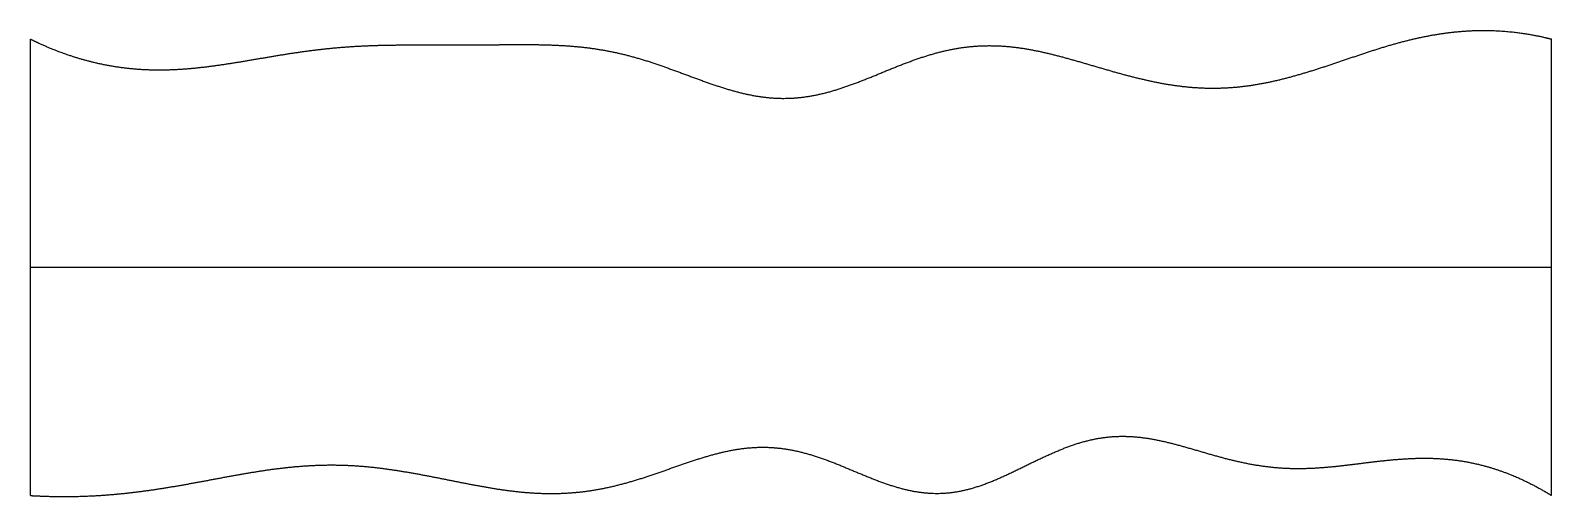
# Model space of a CAD drawing. Header units: millimetres. Extents: x 0 to 10, y 0 to 3.1.
import ezdxf

# ---------------------------------------------------------------- set-up
doc = ezdxf.new("R2010")
doc.units = ezdxf.units.MM
doc.layers.get('0').update_dxf_attribs({"linetype": 'CONTINUOUS'})

msp = doc.modelspace()

# ---------------------------------------------------------------- linework, layer by layer
for points in [[(0, 3), (0.04, 2.98), (0.12, 2.943), (0.239, 2.895), (0.399, 2.846), (0.599, 2.808), (0.799, 2.793), (0.999, 2.799), (1.199, 2.821), (1.399, 2.853), (1.6, 2.889), (1.801, 2.921), (2.002, 2.945), (2.203, 2.958), (2.404, 2.962), (2.605, 2.962), (2.807, 2.961), (3.008, 2.962), (3.21, 2.965), (3.411, 2.964), (3.612, 2.953), (3.813, 2.924), (4.014, 2.873), (4.213, 2.803), (4.413, 2.726), (4.611, 2.657), (4.809, 2.611), (5.007, 2.602), (5.204, 2.633), (5.401, 2.697), (5.598, 2.78), (5.796, 2.862), (5.994, 2.926), (6.194, 2.96), (6.394, 2.961), (6.596, 2.932), (6.797, 2.881), (6.999, 2.821), (7.201, 2.761), (7.403, 2.712), (7.604, 2.68), (7.804, 2.672), (8.003, 2.687), (8.201, 2.726), (8.399, 2.782), (8.597, 2.848), (8.795, 2.917), (8.993, 2.979), (9.192, 3.026), (9.392, 3.055), (9.594, 3.062), (9.756, 3.049), (9.878, 3.029), (9.959, 3.01), (10, 3)], [(0, 0), (0, 0.12), (0, 0.36), (0, 0.72), (0, 1.2), (0, 1.8), (0, 2.28), (0, 2.64), (0, 2.88), (0, 3)], [(10, 0), (10, 0.12), (10, 0.36), (10, 0.72), (10, 1.2), (10, 1.8), (10, 2.28), (10, 2.64), (10, 2.88), (10, 3)], [(0, 1.5), (0.4, 1.5), (1.2, 1.5), (2.4, 1.5), (4, 1.5), (6, 1.5), (7.6, 1.5), (8.8, 1.5), (9.6, 1.5), (10, 1.5)], [(0, 0), (0.04, -0.002), (0.121, -0.006), (0.242, -0.008), (0.403, -0.005), (0.604, 0.011), (0.805, 0.036), (1.007, 0.07), (1.208, 0.108), (1.409, 0.146), (1.609, 0.178), (1.81, 0.199), (2.01, 0.205), (2.211, 0.194), (2.411, 0.167), (2.612, 0.131), (2.813, 0.089), (3.014, 0.05), (3.215, 0.02), (3.417, 0.008), (3.618, 0.018), (3.82, 0.053), (4.021, 0.111), (4.221, 0.183), (4.421, 0.254), (4.621, 0.308), (4.821, 0.328), (5.02, 0.306), (5.22, 0.244), (5.419, 0.159), (5.617, 0.074), (5.815, 0.016), (6.012, 0.003), (6.208, 0.043), (6.404, 0.125), (6.6, 0.226), (6.797, 0.319), (6.994, 0.382), (7.193, 0.4), (7.393, 0.375), (7.593, 0.321), (7.795, 0.258), (7.997, 0.206), (8.199, 0.177), (8.4, 0.174), (8.602, 0.192), (8.803, 0.22), (9.004, 0.243), (9.204, 0.251), (9.404, 0.235), (9.603, 0.19), (9.762, 0.13), (9.881, 0.071), (9.96, 0.025), (10, 0)]]:
    msp.add_open_spline(points, degree=5)

doc.saveas('drawing.dxf')
